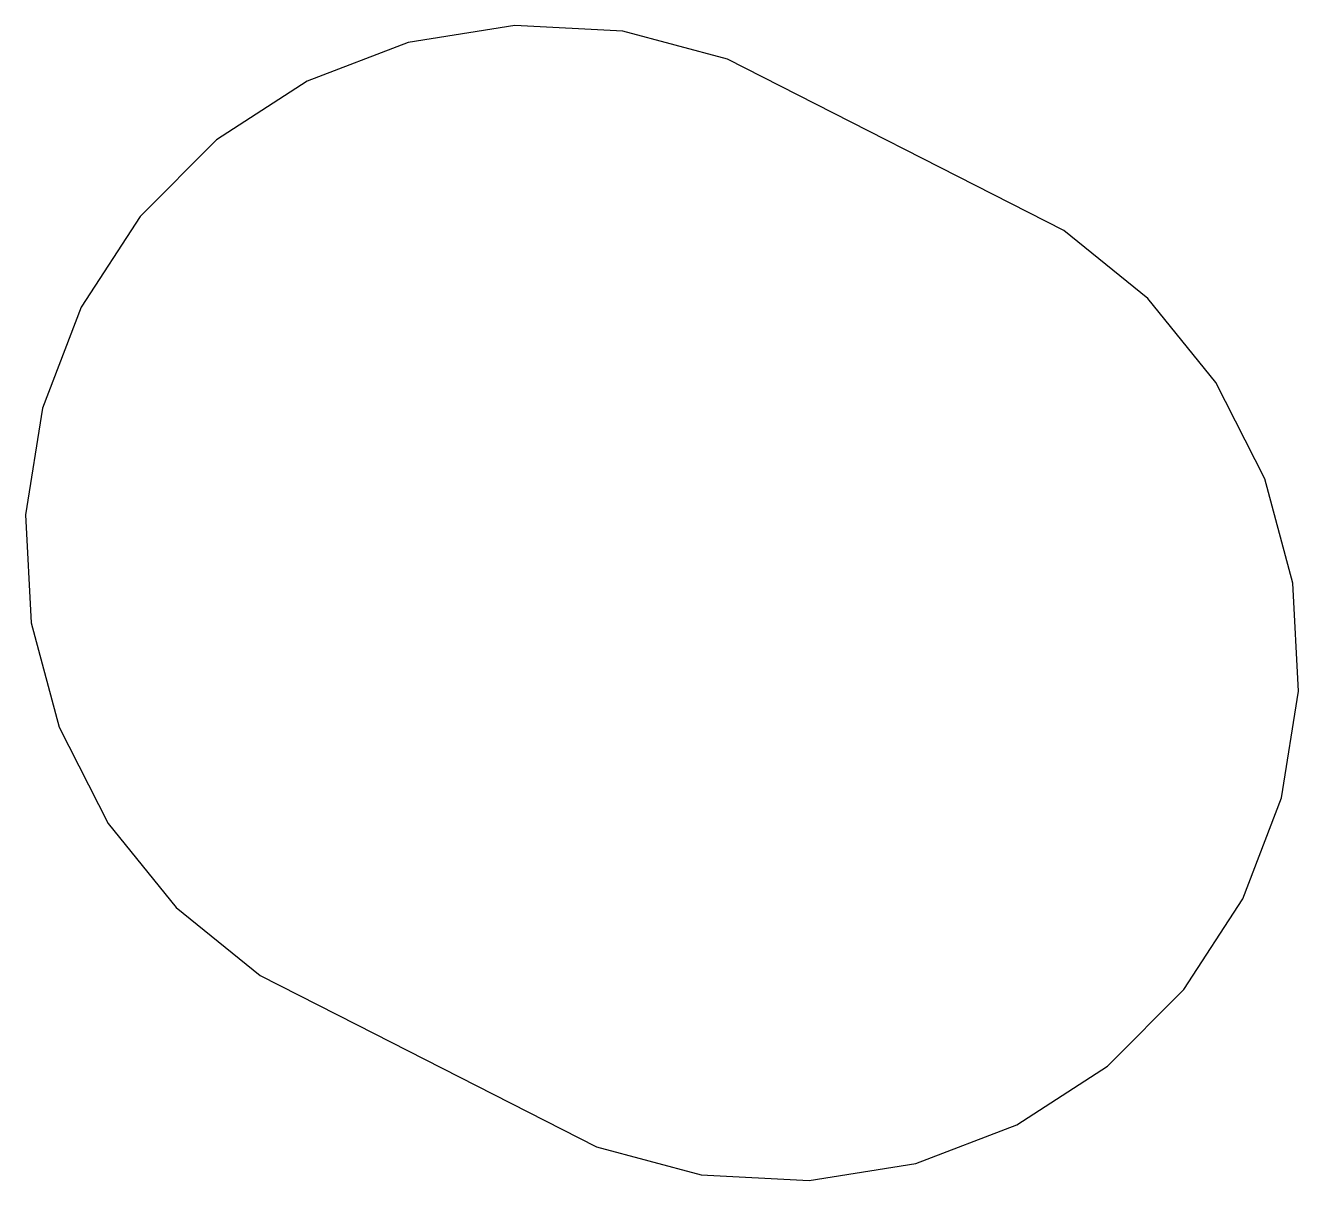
# Model space of a CAD drawing. Header units: metres. Extents: x -5 to 7.3, y -6.2 to 5.
import ezdxf

# ---------------------------------------------------------------- set-up
doc = ezdxf.new("R2010")
doc.units = ezdxf.units.M

msp = doc.modelspace()

# ---------------------------------------------------------------- linework, layer by layer
for p, q in [((-0.261536, 4.99315), (-1.29396, 4.82965)), ((0.782303, 4.93842), (-0.261536, 4.99315)), ((1.79196, 4.66785), (0.782303, 4.93842)), ((-1.29396, 4.82965), (-2.26982, 4.45509)), ((5.0437, 3.01089), (1.79196, 4.66785)), ((-2.26982, 4.45509), (-3.1465, 3.8858)), ((-3.1465, 3.8858), (-3.88564, 3.1467)), ((-3.88564, 3.1467), (-4.45497, 2.27007)), ((5.85602, 2.35306), (5.0437, 3.01089)), ((6.51382, 1.5407), (5.85602, 2.35306)), ((-4.45497, 2.27007), (-4.82959, 1.29422)), ((6.98834, 0.609329), (6.51382, 1.5407)), ((-4.82959, 1.29422), (-4.99313, 0.26181)), ((7.25885, -0.40033), (6.98834, 0.609329)), ((-4.99313, 0.26181), (-4.93845, -0.782043)), ((7.31354, -1.4442), (7.25885, -0.40033)), ((-4.93845, -0.782043), (-4.66794, -1.7917)), ((7.14999, -2.47659), (7.31354, -1.4442)), ((-4.66794, -1.7917), (-4.19342, -2.72308)), ((6.77536, -3.45244), (7.14999, -2.47659)), ((-4.19342, -2.72308), (-3.53561, -3.53543)), ((-3.53561, -3.53543), (-2.7233, -4.19327)), ((6.20604, -4.32909), (6.77536, -3.45244)), ((-2.7233, -4.19327), (-1.79196, -4.66785)), ((5.46689, -5.06819), (6.20604, -4.32909)), ((-1.79196, -4.66785), (0.528427, -5.85023)), ((4.59023, -5.63747), (5.46689, -5.06819)), ((3.61435, -6.01204), (4.59023, -5.63747)), ((0.528427, -5.85023), (1.53809, -6.12079)), ((2.58194, -6.17554), (3.61435, -6.01204)), ((1.53809, -6.12079), (2.58194, -6.17554))]:
    msp.add_line(p, q)

doc.saveas('drawing.dxf')
